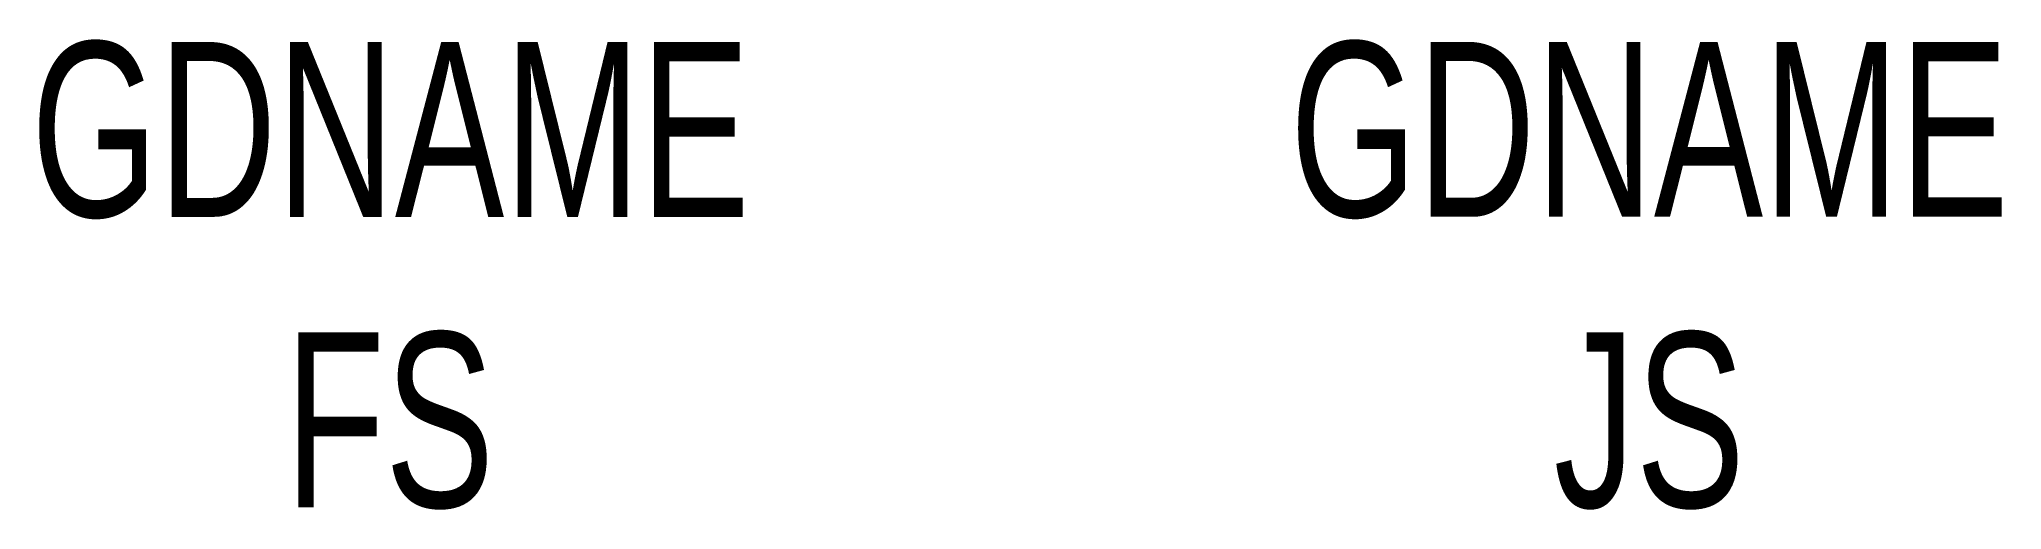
# Model space of a CAD drawing. Header units: inches. Extents: x -14.1 to 13.9, y -5.5 to 1.3.
import ezdxf
from ezdxf.enums import TextEntityAlignment as Align

# ---------------------------------------------------------------- set-up
doc = ezdxf.new("R2010")
doc.units = ezdxf.units.IN
doc.header["$MEASUREMENT"] = 0

msp = doc.modelspace()

# ---------------------------------------------------------------- texts
at = {"width": 0.7}
for s, p in [('FS', (-9.141, -4.181)), ('JS', (8.859, -4.181))]:
    msp.add_text(s, height=2.5, dxfattribs=at).set_placement(p, align=Align.MIDDLE)
at = {"color": 3, "width": 0.7}
for p in [(-9.129, -0.031), (8.859, -0.03)]:
    msp.add_attdef('GDNAME', text='GDNAME', height=2.5, dxfattribs=at).set_placement(p, align=Align.MIDDLE)

doc.saveas('drawing.dxf')
